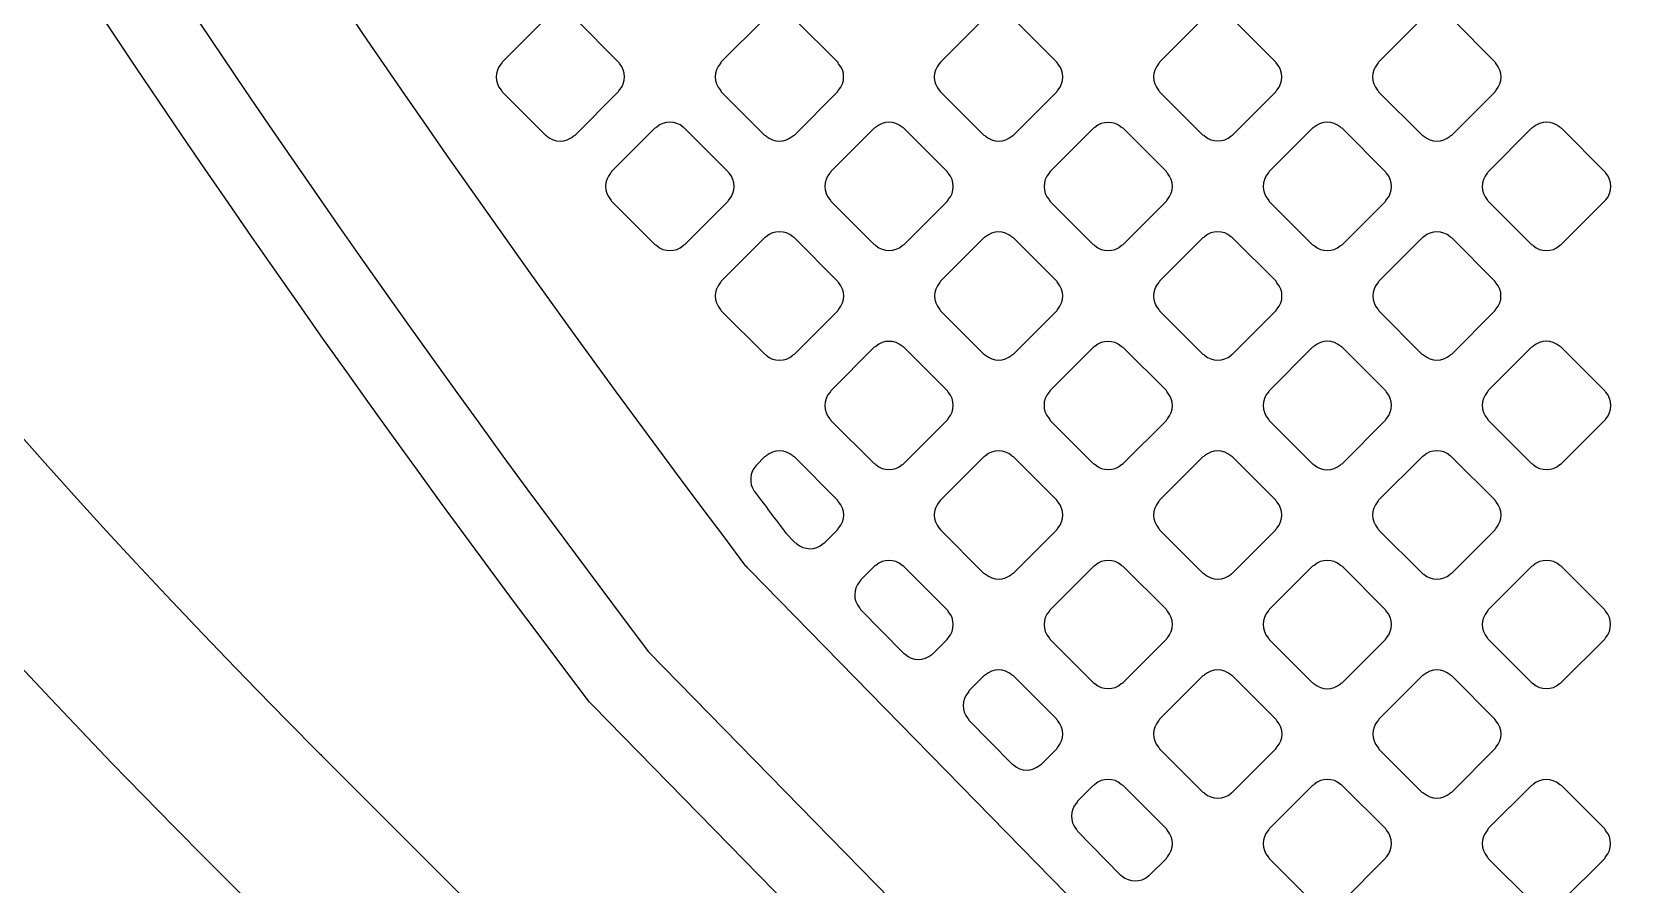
# Model space of a CAD drawing. Extents: x 3811 to 4077, y -444 to -307.
# Drawn here: x 3999.482 to 4001.063, y -382.525 to -381.686 of the extents above; entities that cross this region are included whole.
import ezdxf

# ---------------------------------------------------------------- set-up
doc = ezdxf.new("R2010")
doc.units = 0
doc.layers.add('gbr-dxf', color=7, linetype='Continuous')

msp = doc.modelspace()

# ---------------------------------------------------------------- linework, layer by layer
at = {"layer": 'gbr-dxf', "linetype": 'Continuous'}
for points in [[(3997.3589, -377.4844, 0.198838), (3999.5019, -382.6564, -0.008522), (3999.5035, -382.6581), (4001.3424, -384.497, -0.008926), (4001.3441, -384.4987, -0.121858), (4003.1364, -387.4723, -0.022069)], [(4003.3476, -387.4176, 0.12221), (4001.4979, -384.3448, -0.008815), (4001.4962, -384.3431), (3999.6558, -382.5026, -0.01398), (3999.6529, -382.4997, -0.198689), (3997.5764, -377.4843, -0.007704)], [(3997.7288, -377.4823, 0.198911), (3999.7636, -382.3948, -0.013711), (3999.7663, -382.3977), (4001.6024, -384.2338, -0.008541), (4001.604, -384.2353, -0.122231), (4003.4928, -387.3711, -0.016533)], [(4003.956, -389.4568, 0.196009), (4001.7909, -384.146, -0.019381), (4001.789, -384.1439), (4000.0334, -382.3487, -0.042234), (4000.0291, -382.344, -0.048731), (3998.6792, -380.1499, -0.077425), (3998.6753, -380.1389, -0.046914), (3998.5847, -379.1783, -0.010897), (3998.5847, -379.1769), (3998.5847, -379.1765, -0.016733), (3998.5847, -379.1741), (3998.5847, -377.5353, -0.014135)], [(3998.6609, -377.5333), (3998.6609, -379.1764, -0.014012), (3998.6609, -379.1783, 0.046654), (3998.7492, -380.1195, 0.048616), (4000.0882, -382.2958), (4001.8454, -384.0926, -0.019718), (4001.8473, -384.0947, -0.195845), (4004.0322, -389.4549, -0.014149)], [(4001.5251, -383.5828), (4000.187, -382.2147, -0.045648), (4000.1839, -382.2114, -0.04393), (3998.9685, -380.2734, -0.049617), (3998.9666, -380.2687, -0.003302), (3998.9198, -380.1429, -0.02137), (3998.9191, -380.141, -0.001504), (3998.8988, -380.0848, -0.052667), (3998.8973, -380.0797, -0.021887), (3998.8369, -379.6532)]]:
    msp.add_lwpolyline(points, format="xyb", dxfattribs=at)
for points in [[(3999.9431, -381.7432, -0.096625), (3999.9441, -381.7448), (3999.9867, -381.7874, -0.092233), (3999.9882, -381.7883, 0.37981), (4000.0142, -381.7883, -0.095956), (4000.0159, -381.7873), (4000.0586, -381.7446, -0.096332), (4000.0596, -381.743, 0.37981), (4000.0596, -381.717, -0.083317), (4000.0587, -381.7156), (4000.0159, -381.6728, -0.088202), (4000.0144, -381.6719, 0.379731), (3999.9884, -381.6719, -0.096458), (3999.9868, -381.6729), (3999.9441, -381.7155, -0.096627), (3999.9431, -381.7172, 0.379731)], [(4000.1586, -381.743, -0.10047), (4000.1597, -381.7447), (4000.2022, -381.7873, -0.096332), (4000.2039, -381.7883, 0.379451), (4000.2298, -381.7883, -0.096117), (4000.2315, -381.7874), (4000.2741, -381.7447, -0.095796), (4000.2751, -381.7431, 0.378779), (4000.2751, -381.7172, -0.091952), (4000.2742, -381.7156), (4000.2314, -381.6729, -0.096527), (4000.2298, -381.6719, 0.37947), (4000.2038, -381.6719, -0.096458), (4000.2022, -381.6729), (4000.1596, -381.7154, -0.096627), (4000.1586, -381.7171, 0.379731)], [(4000.3741, -381.7432, -0.087784), (4000.3751, -381.7447), (4000.4178, -381.7874, -0.100151), (4000.4195, -381.7884, 0.37981), (4000.4455, -381.7884, -0.095956), (4000.4471, -381.7874), (4000.4897, -381.7448, -0.096332), (4000.4907, -381.7431, 0.37981), (4000.4907, -381.7172, -0.087784), (4000.4898, -381.7157), (4000.447, -381.6729, -0.092233), (4000.4454, -381.6719, 0.379731), (4000.4194, -381.6719, -0.096458), (4000.4178, -381.6729), (4000.3751, -381.7156, -0.096627), (4000.3741, -381.7172, 0.379731)], [(4000.5898, -381.7172, 0.37947), (4000.5898, -381.7432, -0.096458), (4000.5908, -381.7448), (4000.6331, -381.7872, -0.108174), (4000.635, -381.7882, 0.37981), (4000.661, -381.7882, -0.095973), (4000.6626, -381.7873), (4000.7051, -381.7448, -0.096332), (4000.7061, -381.7431, 0.379308), (4000.7061, -381.7172, -0.095862), (4000.7051, -381.7155), (4000.6626, -381.673, -0.100401), (4000.6609, -381.672, 0.379), (4000.635, -381.672, -0.095968), (4000.6333, -381.673), (4000.5908, -381.7156, -0.096527)], [(4000.8052, -381.7431, -0.096625), (4000.8062, -381.7448), (4000.8489, -381.7875, -0.092072), (4000.8505, -381.7884, 0.379451), (4000.8764, -381.7884, -0.096117), (4000.8781, -381.7875), (4000.9207, -381.7448, -0.095796), (4000.9217, -381.7432, 0.378779), (4000.9217, -381.7172, -0.099971), (4000.9207, -381.7155), (4000.878, -381.6728, -0.088207), (4000.8765, -381.6719, 0.37947), (4000.8505, -381.6719, -0.096458), (4000.8489, -381.6728), (4000.8062, -381.7155, -0.096627), (4000.8052, -381.7172, 0.379731)], [(4000.0508, -381.8509, -0.092139), (4000.0517, -381.8524), (4000.0943, -381.895, -0.104264), (4000.0961, -381.8961, 0.37981), (4000.1221, -381.8961, -0.096625), (4000.1238, -381.8951), (4000.1664, -381.8525, -0.096111), (4000.1674, -381.8508, 0.37981), (4000.1674, -381.8249, -0.088014), (4000.1664, -381.8234), (4000.1236, -381.7806, -0.092233), (4000.1221, -381.7796, 0.379731), (4000.0961, -381.7796, -0.096458), (4000.0944, -381.7806), (4000.0518, -381.8233, -0.096627), (4000.0508, -381.8249, 0.379731)], [(4000.2664, -381.8509, -0.096117), (4000.2674, -381.8525), (4000.31, -381.895, -0.107634), (4000.3118, -381.8961, 0.37889), (4000.3377, -381.8961, -0.096117), (4000.3394, -381.8951), (4000.3819, -381.8526, -0.095895), (4000.3829, -381.8509, 0.379201), (4000.3829, -381.825, -0.096625), (4000.3819, -381.8233), (4000.3393, -381.7807, -0.100151), (4000.3376, -381.7797, 0.379731), (4000.3116, -381.7797, -0.096458), (4000.31, -381.7807), (4000.2674, -381.8233, -0.096627), (4000.2664, -381.8249, 0.3795)], [(4000.482, -381.8509, -0.10047), (4000.483, -381.8526), (4000.5255, -381.8951, -0.096111), (4000.5272, -381.8961, 0.37981), (4000.5531, -381.8961, -0.095956), (4000.5548, -381.8951), (4000.5974, -381.8525, -0.096111), (4000.5984, -381.8508, 0.37981), (4000.5984, -381.8249, -0.09253), (4000.5974, -381.8233), (4000.5548, -381.7807, -0.096423), (4000.5532, -381.7798, 0.379731), (4000.5272, -381.7798, -0.096458), (4000.5256, -381.7807), (4000.483, -381.8233, -0.096627), (4000.482, -381.825, 0.379731)], [(4000.6975, -381.8508, -0.100399), (4000.6985, -381.8526), (4000.7411, -381.8952, -0.096627), (4000.7428, -381.8961, 0.37981), (4000.7687, -381.8961, -0.096625), (4000.7704, -381.8952), (4000.813, -381.8526, -0.096111), (4000.8139, -381.8509, 0.37981), (4000.8139, -381.825, -0.09253), (4000.813, -381.8234), (4000.7703, -381.7807, -0.096423), (4000.7686, -381.7797, 0.379731), (4000.7427, -381.7797, -0.096458), (4000.741, -381.7807), (4000.6985, -381.8232, -0.096857), (4000.6975, -381.8249, 0.379731)], [(4000.913, -381.851, -0.087613), (4000.9139, -381.8525), (4000.9565, -381.8951, -0.099849), (4000.9582, -381.8961, 0.37889), (4000.9842, -381.8961, -0.096117), (4000.9858, -381.8951), (4001.029, -381.8519, -0.077987), (4001.0296, -381.851, 0.379333), (4001.0296, -381.8247, -0.071657), (4001.029, -381.8238), (4000.9859, -381.7807, -0.096111), (4000.9843, -381.7797, 0.379731), (4000.9583, -381.7797, -0.096458), (4000.9566, -381.7807), (4000.914, -381.8234, -0.096627), (4000.913, -381.825, 0.3795)], [(4000.1586, -381.9587, -0.096117), (4000.1596, -381.9603), (4000.2024, -382.003, -0.091578), (4000.2039, -382.004, 0.379201), (4000.2299, -382.004, -0.096625), (4000.2315, -382.003), (4000.2742, -381.9603, -0.096111), (4000.2752, -381.9586, 0.379308), (4000.2752, -381.9327, -0.083622), (4000.2743, -381.9313), (4000.2314, -381.8883, -0.088435), (4000.2299, -381.8874, 0.37947), (4000.2039, -381.8874, -0.096458), (4000.2023, -381.8884), (4000.1596, -381.9311, -0.096627), (4000.1587, -381.9327, 0.3795)], [(4000.3743, -381.9587, -0.096117), (4000.3752, -381.9603), (4000.4176, -382.0027, -0.10739), (4000.4195, -382.0038, 0.378747), (4000.4454, -382.0038, -0.09601), (4000.4471, -382.0028), (4000.4896, -381.9603, -0.096227), (4000.4906, -381.9586, 0.379422), (4000.4906, -381.9327, -0.096458), (4000.4896, -381.931), (4000.4471, -381.8886, -0.100499), (4000.4454, -381.8876, 0.379731), (4000.4194, -381.8876, -0.096458), (4000.4178, -381.8885), (4000.3753, -381.9311, -0.096627), (4000.3743, -381.9327, 0.3795)], [(4000.5896, -381.9328, 0.378939), (4000.5896, -381.9587, -0.08798), (4000.5906, -381.9602), (4000.6333, -382.0029, -0.100215), (4000.635, -382.0039, 0.379201), (4000.661, -382.0039, -0.095956), (4000.6626, -382.0029), (4000.7052, -381.9603, -0.096332), (4000.7062, -381.9586, 0.37981), (4000.7062, -381.9327, -0.087784), (4000.7053, -381.9312), (4000.6625, -381.8884, -0.092289), (4000.6609, -381.8874, 0.3795), (4000.635, -381.8874, -0.096614), (4000.6333, -381.8884), (4000.5906, -381.9311, -0.096539)], [(4000.8053, -381.9327, 0.37947), (4000.8054, -381.9586, -0.104293), (4000.8064, -381.9604), (4000.8487, -382.0028, -0.100824), (4000.8505, -382.0038, 0.37981), (4000.8764, -382.0038, -0.096625), (4000.8781, -382.0028), (4000.9206, -381.9603, -0.096111), (4000.9216, -381.9587, 0.379308), (4000.9216, -381.9328, -0.104256), (4000.9206, -381.931), (4000.878, -381.8884, -0.092456), (4000.8765, -381.8875, 0.379), (4000.8505, -381.8875, -0.095968), (4000.8489, -381.8885), (4000.8063, -381.931, -0.096527)], [(4000.2664, -382.0665, -0.092052), (4000.2674, -382.0681), (4000.3099, -382.1106, -0.104101), (4000.3117, -382.1116, 0.379201), (4000.3376, -382.1116, -0.095956), (4000.3393, -382.1106), (4000.3819, -382.068, -0.096332), (4000.3829, -382.0663, 0.379308), (4000.3829, -382.0404, -0.087881), (4000.382, -382.0389), (4000.3393, -381.9962, -0.092456), (4000.3377, -381.9952, 0.37947), (4000.3117, -381.9953, -0.096458), (4000.3101, -381.9962), (4000.2674, -382.0389, -0.096627), (4000.2664, -382.0405, 0.3795)], [(4000.482, -382.0663, -0.108042), (4000.4831, -382.0682), (4000.5255, -382.1106, -0.104264), (4000.5273, -382.1116, 0.379451), (4000.5532, -382.1116, -0.096117), (4000.5549, -382.1106), (4000.5974, -382.0681, -0.095796), (4000.5984, -382.0665, 0.378779), (4000.5984, -382.0406, -0.099971), (4000.5974, -382.0388), (4000.5549, -381.9963, -0.104677), (4000.5531, -381.9953, 0.37947), (4000.5271, -381.9953, -0.096458), (4000.5255, -381.9963), (4000.483, -382.0387, -0.096627), (4000.482, -382.0403, 0.379731)], [(4000.6975, -382.0665, -0.092348), (4000.6985, -382.0681), (4000.7411, -382.1107, -0.088202), (4000.7426, -382.1117, 0.37981), (4000.7686, -382.1117, -0.095956), (4000.7702, -382.1107), (4000.813, -382.068, -0.096332), (4000.8139, -382.0663, 0.37981), (4000.8139, -382.0403, -0.083317), (4000.8131, -382.0389), (4000.7703, -381.9962, -0.088202), (4000.7688, -381.9952, 0.379731), (4000.7428, -381.9952, -0.096458), (4000.7412, -381.9962), (4000.6985, -382.0389, -0.096627), (4000.6975, -382.0405, 0.379731)], [(4000.913, -382.0404, 0.37947), (4000.913, -382.0664, -0.096608), (4000.914, -382.068), (4000.9565, -382.1105, -0.107961), (4000.9583, -382.1116, 0.37981), (4000.9843, -382.1116, -0.095956), (4000.986, -382.1106), (4001.029, -382.0676, -0.077981), (4001.0296, -382.0666, 0.379313), (4001.0296, -382.0404, -0.078038), (4001.029, -382.0394), (4000.9858, -381.9962, -0.10077), (4000.9841, -381.9952, 0.379), (4000.9582, -381.9952, -0.095968), (4000.9565, -381.9962), (4000.914, -382.0388, -0.096527)], [(4000.1921, -382.1376, -0.048142), (4000.1924, -382.1382, 0.001036), (4000.2233, -382.1792), (4000.2321, -382.1882, -0.095508), (4000.2337, -382.1892, 0.382727), (4000.26, -382.1894, -0.087034), (4000.2614, -382.1884), (4000.2741, -382.1758, -0.096332), (4000.2751, -382.1742, 0.379308), (4000.2751, -382.1482, -0.092052), (4000.2741, -382.1467), (4000.2315, -382.104, -0.096527), (4000.2299, -382.1031, 0.37947), (4000.2039, -382.1031, -0.096458), (4000.2023, -382.1041), (4000.1943, -382.1121, -0.047071), (4000.1939, -382.1126, 0.35473)], [(4000.3741, -382.1742, -0.092052), (4000.3751, -382.1758), (4000.4177, -382.2184, -0.103973), (4000.4195, -382.2194, 0.378952), (4000.4454, -382.2194, -0.095506), (4000.4471, -382.2185), (4000.4897, -382.1758, -0.095585), (4000.4907, -382.1741, 0.379422), (4000.4907, -382.1482, -0.087784), (4000.4898, -382.1467), (4000.447, -382.1039, -0.092233), (4000.4454, -382.103, 0.379731), (4000.4194, -382.103, -0.096458), (4000.4178, -382.1039), (4000.3751, -382.1466, -0.096627), (4000.3741, -382.1482, 0.379357)], [(4000.5898, -382.1742, -0.096117), (4000.5908, -382.1758), (4000.6332, -382.2183, -0.10739), (4000.635, -382.2193, 0.37889), (4000.661, -382.2193, -0.09601), (4000.6626, -382.2183), (4000.7051, -382.1758, -0.095895), (4000.7061, -382.1741, 0.379201), (4000.7061, -382.1482, -0.096625), (4000.7051, -382.1466), (4000.6626, -382.1041, -0.100151), (4000.6609, -382.1031, 0.379731), (4000.635, -382.1031, -0.096458), (4000.6333, -382.1041), (4000.5908, -382.1466, -0.096627), (4000.5898, -382.1482, 0.3795)], [(4000.8052, -382.1742, -0.096625), (4000.8062, -382.1758), (4000.8489, -382.2185, -0.092072), (4000.8505, -382.2195, 0.379451), (4000.8764, -382.2195, -0.096117), (4000.8781, -382.2185), (4000.9207, -382.1758, -0.095796), (4000.9217, -382.1742, 0.378779), (4000.9217, -382.1483, -0.09601), (4000.9207, -382.1466), (4000.8779, -382.1038, -0.083304), (4000.8765, -382.1029, 0.37947), (4000.8505, -382.1029, -0.096458), (4000.8489, -382.1039), (4000.8062, -382.1465, -0.096627), (4000.8052, -382.1482, 0.379731)], [(4000.2956, -382.2524, -0.100626), (4000.2966, -382.2542), (4000.3388, -382.2972, -0.095508), (4000.3404, -382.2982, 0.382773), (4000.3666, -382.2984, -0.087077), (4000.3681, -382.2975), (4000.3819, -382.2836, -0.096111), (4000.3829, -382.282, 0.37981), (4000.3829, -382.256, -0.09253), (4000.3819, -382.2544), (4000.3392, -382.2118, -0.096423), (4000.3376, -382.2108, 0.379731), (4000.3116, -382.2108, -0.096458), (4000.31, -382.2118), (4000.2968, -382.2249, -0.105562), (4000.2958, -382.2267, 0.376502)], [(4000.482, -382.256, 0.378939), (4000.482, -382.2819, -0.103999), (4000.4831, -382.2837), (4000.5255, -382.3261, -0.100215), (4000.5272, -382.3271, 0.379201), (4000.5531, -382.3271, -0.095956), (4000.5548, -382.3261), (4000.5974, -382.2835, -0.096332), (4000.5984, -382.2819, 0.37981), (4000.5984, -382.2559, -0.092348), (4000.5974, -382.2543), (4000.5549, -382.2118, -0.096627), (4000.5532, -382.2108, 0.3795), (4000.5273, -382.2108, -0.096614), (4000.5256, -382.2118), (4000.483, -382.2544, -0.096539)], [(4000.6975, -382.2819, -0.100082), (4000.6985, -382.2836), (4000.7411, -382.3262, -0.095895), (4000.7428, -382.3272, 0.378747), (4000.7687, -382.3272, -0.09601), (4000.7703, -382.3262), (4000.813, -382.2836, -0.096227), (4000.814, -382.2819, 0.379422), (4000.8139, -382.256, -0.09253), (4000.813, -382.2544), (4000.7703, -382.2117, -0.096423), (4000.7686, -382.2108, 0.379731), (4000.7427, -382.2108, -0.096458), (4000.741, -382.2117), (4000.6985, -382.2543, -0.096627), (4000.6975, -382.2559, 0.3795)], [(4000.913, -382.282, -0.088014), (4000.9139, -382.2835), (4000.9565, -382.3261, -0.100824), (4000.9582, -382.3271, 0.37981), (4000.9842, -382.3271, -0.096625), (4000.9858, -382.3261), (4001.0285, -382.2835, -0.096332), (4001.0294, -382.2819, 0.37981), (4001.0294, -382.2559, -0.087784), (4001.0285, -382.2544), (4000.9858, -382.2117, -0.092233), (4000.9843, -382.2108, 0.379731), (4000.9583, -382.2108, -0.096458), (4000.9566, -382.2118), (4000.914, -382.2544, -0.096857), (4000.913, -382.2561, 0.379731)], [(4000.4022, -382.3614, -0.1012), (4000.4032, -382.3632), (4000.4453, -382.4061, -0.095585), (4000.4469, -382.4071, 0.382647), (4000.4731, -382.4073, -0.08698), (4000.4746, -382.4063), (4000.4896, -382.3913, -0.096111), (4000.4906, -382.3897, 0.379308), (4000.4906, -382.3637, -0.092052), (4000.4896, -382.3622), (4000.447, -382.3196, -0.096527), (4000.4454, -382.3186, 0.379351), (4000.4194, -382.3186, -0.096766), (4000.4178, -382.3196), (4000.4034, -382.3339, -0.105291), (4000.4024, -382.3358, 0.375914)], [(4000.5896, -382.3897, -0.092052), (4000.5906, -382.3913), (4000.6332, -382.4339, -0.104101), (4000.635, -382.4349, 0.379201), (4000.661, -382.4349, -0.095956), (4000.6626, -382.4339), (4000.7052, -382.3913, -0.096332), (4000.7062, -382.3897, 0.379308), (4000.7062, -382.3637, -0.087881), (4000.7053, -382.3623), (4000.6625, -382.3194, -0.092456), (4000.6609, -382.3185, 0.37947), (4000.635, -382.3185, -0.096458), (4000.6333, -382.3195), (4000.5906, -382.3621, -0.096627), (4000.5897, -382.3638, 0.3795)], [(4000.8054, -382.3897, -0.104392), (4000.8064, -382.3915), (4000.8488, -382.4338, -0.10046), (4000.8505, -382.4348, 0.37981), (4000.8764, -382.4348, -0.096625), (4000.8781, -382.4339), (4000.9206, -382.3914, -0.096111), (4000.9216, -382.3897, 0.37981), (4000.9216, -382.3638, -0.104293), (4000.9205, -382.362), (4000.8781, -382.3195, -0.092289), (4000.8765, -382.3186, 0.379731), (4000.8505, -382.3186, -0.096723), (4000.8489, -382.3195), (4000.8063, -382.3621, -0.096627), (4000.8054, -382.3637, 0.379731)], [(4000.5088, -382.4702, -0.112136), (4000.5099, -382.4722), (4000.5519, -382.5152, -0.091981), (4000.5535, -382.5162, 0.382727), (4000.5797, -382.5163, -0.087034), (4000.5812, -382.5154), (4000.5974, -382.4992, -0.096332), (4000.5984, -382.4975, 0.379308), (4000.5984, -382.4716, -0.095968), (4000.5974, -382.4699), (4000.5548, -382.4273, -0.100093), (4000.5531, -382.4263, 0.379351), (4000.5271, -382.4263, -0.096749), (4000.5255, -382.4273), (4000.51, -382.4427, -0.105429), (4000.509, -382.4446, 0.375743)], [(4000.6975, -382.4975, -0.096625), (4000.6985, -382.4992), (4000.7411, -382.5417, -0.092072), (4000.7426, -382.5427, 0.37981), (4000.7686, -382.5427, -0.096625), (4000.7702, -382.5417), (4000.813, -382.499, -0.096111), (4000.8139, -382.4974, 0.37981), (4000.8139, -382.4714, -0.083601), (4000.8131, -382.47), (4000.7703, -382.4272, -0.088202), (4000.7688, -382.4263, 0.379731), (4000.7428, -382.4263, -0.096458), (4000.7412, -382.4273), (4000.6985, -382.4699, -0.096627), (4000.6975, -382.4716, 0.379731)], [(4000.913, -382.4974, -0.096625), (4000.914, -382.4991), (4000.9565, -382.5416, -0.107961), (4000.9583, -382.5426, 0.37981), (4000.9843, -382.5426, -0.095956), (4000.986, -382.5416), (4001.0285, -382.4991, -0.096332), (4001.0294, -382.4975, 0.37981), (4001.0294, -382.4715, -0.096625), (4001.0285, -382.4699), (4000.9859, -382.4273, -0.100151), (4000.9841, -382.4263, 0.379731), (4000.9582, -382.4263, -0.096458), (4000.9565, -382.4273), (4000.914, -382.4698, -0.096627), (4000.913, -382.4715, 0.379731)]]:
    msp.add_lwpolyline(points, format="xyb", close=True, dxfattribs=at)

doc.saveas('drawing.dxf')
